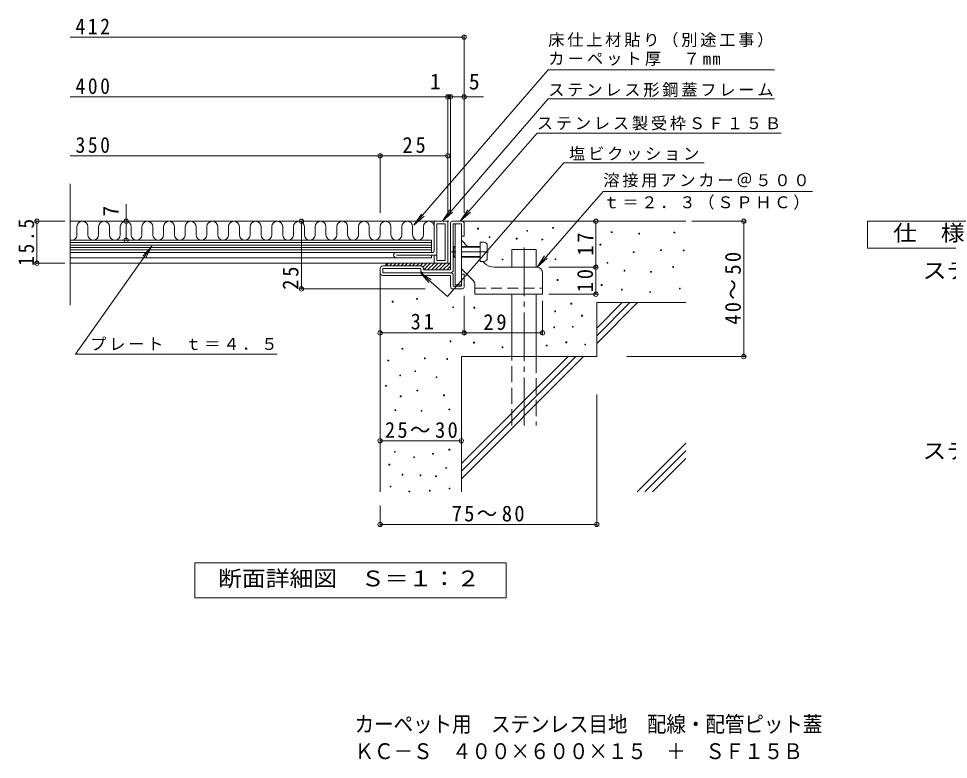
# Model space of a CAD drawing. Units: millimetres, scale not verified. Extents: x -304 to 345, y -274 to 231.
# Drawn here: x -276.9 to 66.6, y -274 to -0.2 of the extents above; entities that cross this region are included whole.
import ezdxf
from ezdxf.enums import TextEntityAlignment as Align

# ---------------------------------------------------------------- set-up
doc = ezdxf.new("R2010")
doc.units = ezdxf.units.MM
doc.header["$LTSCALE"] = 2
doc.header["$PDMODE"] = 32
doc.header["$PDSIZE"] = 1.6
for name, pattern in [('CHAIN1', [8, 5, -1, 1, -1]), ('CHAIN2', [12, 9, -1, 1, -1]), ('DASHED2', [3, 2, -1]), ('DASHED3', [4, 3, -1])]:
    doc.linetypes.add(name, pattern=pattern)
for name, color, linetype, lineweight in [('D-0', 7, 'Continuous', 9), ('D-1', 2, 'Continuous', 9), ('D-2', 3, 'Continuous', 9), ('D-3', 3, 'Continuous', 9), ('D-4', 7, 'Continuous', 9), ('D-5', 7, 'Continuous', 9), ('D-6', 6, 'Continuous', 9), ('D-9', 4, 'Continuous', 9), ('D-A', 2, 'Continuous', 9)]:
    doc.layers.add(name, color=color, linetype=linetype, lineweight=lineweight)
doc.layers.add('F-5', color=2, linetype='Continuous')
doc.styles.add('ＭＳ ゴシック', font='')
doc.styles.get('ＭＳ ゴシック').set_extended_font_data('MS Gothic')

msp = doc.modelspace()

# ---------------------------------------------------------------- linework, layer by layer
at = {"layer": 'D-0'}
for points in [[(-107.337, -78.016), (-107.337, -77.716), (-107.037, -77.716), (-107.037, -78.016)], [(-89.162, -78.8), (-89.162, -78.5), (-88.862, -78.5), (-88.862, -78.8)], [(-79.65, -77.721), (-79.65, -77.421), (-79.351, -77.421), (-79.351, -77.721)], [(-57.994, -79.299), (-57.994, -78.999), (-57.694, -78.999), (-57.694, -79.299)], [(-103.088, -81.175), (-103.088, -80.875), (-102.788, -80.875), (-102.788, -81.175)], [(-93.051, -81.701), (-93.051, -81.401), (-92.751, -81.401), (-92.751, -81.701)], [(-83.573, -82.036), (-83.573, -81.736), (-83.273, -81.736), (-83.273, -82.036)], [(-47.842, -79.841), (-47.842, -79.541), (-47.542, -79.541), (-47.542, -79.841)], [(-34.849, -79.435), (-34.849, -79.135), (-34.549, -79.135), (-34.549, -79.435)], [(-62.164, -83.905), (-62.164, -83.605), (-61.864, -83.605), (-61.864, -83.905)], [(-39.722, -85.932), (-39.722, -85.632), (-39.421, -85.632), (-39.421, -85.932)], [(-31.364, -86.084), (-31.364, -85.783), (-31.064, -85.783), (-31.064, -86.084)], [(-98.315, -89.392), (-98.315, -89.091), (-98.015, -89.091), (-98.015, -89.392)], [(-78.702, -89.261), (-78.702, -88.961), (-78.402, -88.961), (-78.402, -89.261)], [(-49.835, -86.718), (-49.835, -86.418), (-49.535, -86.418), (-49.535, -86.718)], [(-59.528, -90.597), (-59.528, -90.297), (-59.228, -90.297), (-59.228, -90.597)], [(-35.255, -92.158), (-35.255, -91.858), (-34.955, -91.858), (-34.955, -92.158)], [(-53.256, -93.511), (-53.256, -93.211), (-52.956, -93.211), (-52.956, -93.511)], [(-43.461, -93.981), (-43.461, -93.681), (-43.161, -93.681), (-43.161, -93.981)], [(-77.917, -96.975), (-77.917, -96.675), (-77.617, -96.675), (-77.617, -96.975)], [(-61.673, -98.841), (-61.673, -98.541), (-61.373, -98.541), (-61.373, -98.841)], [(-54.204, -100.549), (-54.204, -100.249), (-53.904, -100.249), (-53.904, -100.549)], [(-43.763, -101.494), (-43.763, -101.194), (-43.463, -101.194), (-43.463, -101.494)], [(-32.819, -100.143), (-32.819, -99.843), (-32.519, -99.843), (-32.519, -100.143)], [(-138.861, -105.001), (-138.861, -104.701), (-138.561, -104.701), (-138.561, -105.001)], [(-129.873, -103.896), (-129.873, -103.596), (-129.573, -103.596), (-129.573, -103.896)], [(-72.855, -105.703), (-72.855, -105.403), (-72.555, -105.403), (-72.555, -105.703)], [(-116.53, -106.973), (-116.53, -106.673), (-116.23, -106.673), (-116.23, -106.973)], [(-108.707, -107.188), (-108.707, -106.888), (-108.407, -106.888), (-108.407, -107.188)], [(-78.834, -108.555), (-78.834, -108.255), (-78.534, -108.255), (-78.534, -108.555)], [(-68.961, -110.135), (-68.961, -109.835), (-68.661, -109.835), (-68.661, -110.135)], [(-79.229, -114.479), (-79.229, -114.179), (-78.929, -114.179), (-78.929, -114.479)], [(-72.337, -114.251), (-72.337, -113.951), (-72.037, -113.951), (-72.037, -114.251)], [(-117.536, -119.613), (-117.536, -119.313), (-117.236, -119.313), (-117.236, -119.613)], [(-108.821, -120.133), (-108.821, -119.832), (-108.521, -119.832), (-108.521, -120.133)], [(-74.712, -119.991), (-74.712, -119.691), (-74.412, -119.691), (-74.412, -119.991)], [(-135.307, -122.377), (-135.307, -122.077), (-135.007, -122.077), (-135.007, -122.377)], [(-98.314, -121.858), (-98.314, -121.557), (-98.014, -121.557), (-98.014, -121.858)], [(-81.993, -121.192), (-81.993, -120.892), (-81.693, -120.892), (-81.693, -121.192)], [(-67.776, -120.797), (-67.776, -120.497), (-67.476, -120.497), (-67.476, -120.797)], [(-140.47, -126.721), (-140.47, -126.421), (-140.17, -126.421), (-140.17, -126.721)], [(-127.014, -125.931), (-127.014, -125.631), (-126.714, -125.631), (-126.714, -125.931)], [(-118.721, -126.162), (-118.721, -125.862), (-118.421, -125.862), (-118.421, -126.162)], [(-130.568, -130.67), (-130.568, -130.37), (-130.268, -130.37), (-130.268, -130.67)], [(-136.097, -132.25), (-136.097, -131.95), (-135.797, -131.95), (-135.797, -132.25)], [(-122.67, -132.876), (-122.67, -132.576), (-122.37, -132.576), (-122.37, -132.876)], [(-141.337, -136.049), (-141.337, -135.749), (-141.037, -135.749), (-141.037, -136.049)], [(-135.9, -139.951), (-135.9, -139.651), (-135.599, -139.651), (-135.599, -139.951)], [(-129.778, -137.779), (-129.778, -137.479), (-129.478, -137.479), (-129.478, -137.779)], [(-119.905, -139.589), (-119.905, -139.289), (-119.605, -139.289), (-119.605, -139.589)], [(-137.874, -145.085), (-137.874, -144.785), (-137.574, -144.785), (-137.574, -145.085)], [(-128.199, -145.282), (-128.199, -144.982), (-127.899, -144.982), (-127.899, -145.282)], [(-117.953, -144.796), (-117.953, -144.496), (-117.653, -144.496), (-117.653, -144.796)], [(-138.072, -160.452), (-138.072, -160.152), (-137.772, -160.152), (-137.772, -160.452)], [(-123.994, -161.194), (-123.994, -160.894), (-123.694, -160.894), (-123.694, -161.194)], [(-117.931, -159.662), (-117.931, -159.362), (-117.631, -159.362), (-117.631, -159.662)], [(-130.963, -162.426), (-130.963, -162.126), (-130.663, -162.126), (-130.663, -162.426)], [(-140.093, -165.191), (-140.093, -164.89), (-139.794, -164.89), (-139.794, -165.191)], [(-119.115, -166.375), (-119.115, -166.075), (-118.815, -166.075), (-118.815, -166.375)], [(-135.283, -168.906), (-135.283, -168.606), (-134.984, -168.606), (-134.984, -168.906)], [(-128.594, -169.14), (-128.594, -168.84), (-128.294, -168.84), (-128.294, -169.14)], [(-122.899, -169.465), (-122.899, -169.165), (-122.599, -169.165), (-122.599, -169.465)], [(-139.651, -173.25), (-139.651, -172.95), (-139.351, -172.95), (-139.351, -173.25)], [(-132.705, -175.109), (-132.705, -174.809), (-132.405, -174.809), (-132.405, -175.109)], [(-125.178, -174.808), (-125.178, -174.508), (-124.878, -174.508), (-124.878, -174.808)], [(-117.86, -174.018), (-117.86, -173.718), (-117.56, -173.718), (-117.56, -174.018)]]:
    msp.add_lwpolyline(points, close=True, dxfattribs=at)
at = {"layer": 'D-1'}
for p, q in [((-116.763, -75.11), (-112.963, -75.11)), ((-117.363, -93.109), (-117.363, -75.71)), ((-116.363, -93.11), (-116.363, -76.11)), ((-116.363, -76.11), (-113.363, -76.11)), ((-112.363, -75.71), (-112.363, -80.61)), ((-143.363, -94.11), (-143.363, -92.61)), ((-128.363, -91.61), (-142.363, -91.61)), ((-142.363, -94.11), (-142.363, -92.61)), ((-128.363, -92.61), (-142.363, -92.61)), ((-128.363, -93.11), (-128.363, -92.61)), ((-127.363, -92.61), (-127.363, -93.109)), ((-117.363, -94.11), (-142.363, -94.11)), ((-142.363, -95.11), (-117.363, -95.11)), ((-117.363, -93.109), (-127.363, -93.109)), ((-117.363, -99.11), (-117.363, -95.11)), ((-116.363, -95.11), (-116.363, -99.11)), ((-112.363, -94.61), (-113.363, -94.61)), ((-113.363, -99.11), (-113.363, -94.61)), ((-112.363, -99.509), (-112.363, -94.61)), ((-116.363, -99.11), (-113.363, -99.11)), ((-116.363, -100.11), (-112.963, -100.11))]:
    msp.add_line(p, q, dxfattribs=at)
msp.add_lwpolyline([(-112.363, -80.61), (-113.363, -80.61), (-113.363, -76.11)], dxfattribs=at)
for centre, radius, start, end in [((-116.763, -75.71), 0.6, 90, 180), ((-112.963, -75.71), 0.6, 0, 90), ((-142.363, -92.61), 1, 90, 180), ((-128.363, -92.61), 1, 0, 90), ((-142.363, -94.11), 1, 180, 270), ((-127.363, -93.11), 1, 180, 270), ((-117.363, -93.11), 1, 270, 0), ((-117.363, -95.11), 1, 0, 90), ((-116.363, -99.11), 1, 180, 270), ((-112.963, -99.509), 0.6, 270, 0)]:
    msp.add_arc(centre, radius, start, end, dxfattribs=at)
at = {"layer": 'D-2'}
for p, q in [((-257.896, -106.086), (-257.896, -61.297)), ((-122.863, -75.109), (-118.863, -75.109)), ((-119.363, -76.109), (-122.363, -76.109)), ((-122.363, -87.11), (-122.363, -76.109)), ((-119.363, -89.61), (-119.363, -76.109)), ((-118.363, -90.11), (-118.363, -75.609)), ((-124.363, -88.61), (-257.896, -88.61)), ((-123.863, -86.609), (-137.363, -86.609)), ((-122.363, -87.609), (-137.363, -87.609)), ((-124.363, -87.609), (-124.363, -88.61)), ((-123.363, -90.11), (-123.363, -87.609)), ((-122.363, -87.609), (-122.363, -89.61)), ((-118.863, -90.61), (-257.896, -90.61)), ((-122.363, -89.61), (-119.363, -89.61))]:
    msp.add_line(p, q, dxfattribs=at)
at = {"layer": 'D-2', "color": 4}
for p, q in [((-124.363, -82.109), (-257.896, -82.109)), ((-124.363, -86.609), (-124.363, -82.109)), ((-124.363, -83.009), (-257.896, -83.009)), ((-124.363, -83.909), (-257.896, -83.909)), ((-124.363, -84.809), (-257.896, -84.809)), ((-124.363, -85.709), (-257.896, -85.709)), ((-124.363, -86.609), (-257.896, -86.609))]:
    msp.add_line(p, q, dxfattribs=at)
at = {"layer": 'D-2'}
msp.add_lwpolyline([(-123.363, -86.11), (-123.363, -75.109), (-257.896, -75.109)], dxfattribs=at)
for centre, radius, start, end in [((-122.863, -75.609), 0.5, 90, 180), ((-118.863, -75.609), 0.5, 0, 90), ((-137.363, -87.609), 1, 90, 270), ((-123.863, -86.11), 0.5, 270, 0), ((-122.863, -87.11), 0.5, 270, 0), ((-122.863, -90.11), 0.5, 180, 270), ((-118.863, -90.11), 0.5, 270, 0)]:
    msp.add_arc(centre, radius, start, end, dxfattribs=at)
at = {"layer": 'D-3'}
for p, q in [((-115.663, -76.11), (-115.663, -98.61)), ((-115.663, -76.11), (-113.363, -76.11)), ((-113.363, -76.11), (-113.363, -98.61)), ((-111.063, -84.409), (-113.363, -82.109)), ((-108.949, -97.059), (-113.363, -92.645)), ((-104.827, -90.645), (-105.463, -90.01)), ((-85.363, -92.11), (-101.292, -92.11)), ((-83.363, -94.109), (-83.363, -102.109)), ((-115.663, -98.61), (-113.363, -98.61)), ((-108.363, -98.473), (-108.363, -102.109)), ((-108.363, -102.109), (-83.363, -102.109))]:
    msp.add_line(p, q, dxfattribs=at)
at = {"layer": 'D-3', "linetype": 'CHAIN1'}
msp.add_line((-103.375, -86.409), (-117.109, -86.409), dxfattribs=at)
at = {"layer": 'D-3', "linetype": 'DASHED2'}
msp.add_line((-108.363, -99.809), (-83.363, -99.809), dxfattribs=at)
at = {"layer": 'D-3'}
for centre, radius, start, end in [((-101.292, -87.109), 5, 225, 270), ((-85.363, -94.109), 2, 0, 90), ((-110.363, -98.473), 2, 0, 45.00024)]:
    msp.add_arc(centre, radius, start, end, dxfattribs=at)
at = {"layer": 'D-4'}
for p, q in [((-112.363, -72.018), (-112.363, -6.436)), ((-257.896, -7.036), (-112.363, -7.036)), ((-257.896, -29.175), (-105.146, -29.175)), ((-118.363, -72.018), (-118.363, -28.575)), ((-117.363, -72.018), (-117.363, -28.575)), ((-257.896, -50.926), (-143.363, -50.926)), ((-143.363, -72.018), (-143.363, -50.326)), ((-143.363, -50.926), (-118.363, -50.926)), ((-237.185, -82.109), (-237.185, -68.775)), ((-259.838, -75.11), (-270.736, -75.11)), ((-270.136, -90.61), (-270.136, -75.11)), ((-117.992, -75.11), (-173.059, -75.11)), ((-172.459, -100.11), (-172.459, -75.11)), ((-63.648, -92.11), (-63.648, -75.11)), ((-28.157, -75.11), (-8.426, -75.11)), ((-9.026, -125.11), (-9.026, -75.11)), ((-259.838, -90.61), (-270.736, -90.61)), ((-80.997, -92.11), (-63.048, -92.11)), ((-63.648, -102.11), (-63.648, -92.11)), ((-126.734, -100.11), (-173.059, -100.11)), ((-112.363, -102.703), (-112.363, -116.972)), ((-80.997, -102.11), (-63.048, -102.11)), ((-83.363, -104.475), (-83.363, -116.972)), ((-112.363, -116.371), (-143.363, -116.371)), ((-112.363, -116.371), (-83.363, -116.371)), ((-52.207, -125.11), (-8.426, -125.11)), ((-63.363, -139.084), (-63.363, -187.726)), ((-143.363, -156.233), (-113.363, -156.233)), ((-143.363, -180.11), (-143.363, -187.726)), ((-143.363, -187.126), (-63.363, -187.126))]:
    msp.add_line(p, q, dxfattribs=at)
for p in [(-112.363, -7.036), (-118.363, -29.175), (-117.363, -29.175), (-112.363, -29.175), (-143.363, -50.926), (-118.363, -50.926), (-270.136, -75.11), (-237.185, -75.109), (-172.459, -75.11), (-63.648, -75.11), (-9.026, -75.11), (-237.185, -82.109), (-270.136, -90.61), (-63.648, -92.11), (-172.459, -100.11), (-63.648, -102.11), (-143.363, -116.371), (-112.363, -116.371), (-83.363, -116.371), (-9.026, -125.11), (-143.363, -156.233), (-113.363, -156.233), (-143.363, -187.126), (-63.363, -187.126)]:
    msp.add_point(p, dxfattribs=at)
at = {"layer": 'D-5'}
for p, q in [((-81.259, -19.164), (-130.863, -76.612)), ((-81.259, -19.164), (2.318, -19.164)), ((-81.259, -29.86), (-120.33, -75.11)), ((-81.259, -29.86), (2.318, -29.86)), ((-85.393, -42.527), (-113.751, -75.11)), ((-85.393, -42.527), (4.765, -42.527)), ((-75.494, -53.5), (-118.459, -102.865)), ((-75.494, -53.5), (-23.617, -53.5)), ((-120.33, -75.11), (-117.584, -70.931)), ((-120.33, -75.11), (-116.596, -71.784)), ((-113.751, -75.11), (-110.989, -70.942)), ((-113.751, -75.11), (-110.005, -71.799)), ((-130.863, -76.612), (-128.117, -72.433)), ((-130.863, -76.612), (-127.129, -73.286)), ((-255.87, -124.257), (-227.672, -84.304)), ((-227.672, -84.304), (-231.064, -87.978)), ((-227.672, -84.304), (-229.997, -88.73)), ((-85.363, -92.11), (-82.601, -87.942)), ((-85.363, -92.11), (-81.616, -88.799)), ((-128.624, -94.018), (-124.457, -96.78)), ((-128.624, -94.018), (-125.314, -97.764)), ((-118.459, -102.865), (-128.624, -94.018)), ((-255.87, -124.257), (-181.387, -124.257))]:
    msp.add_line(p, q, dxfattribs=at)
at = {"layer": 'D-5', "color": 2}
for p, q in [((36.661, -75.11), (81.661, -75.11)), ((36.661, -85.11), (36.661, -75.11)), ((81.661, -85.11), (36.661, -85.11))]:
    msp.add_line(p, q, dxfattribs=at)
at = {"layer": 'D-5'}
msp.add_lwpolyline([(-85.363, -92.11), (-61.014, -64.133), (16.327, -64.133)], dxfattribs=at)
at = {"layer": 'D-5', "color": 2}
msp.add_lwpolyline([(-211.762, -214.298), (-211.762, -201.298), (-96.762, -201.298), (-96.762, -214.298)], close=True, dxfattribs=at)
at = {"layer": 'D-6'}
for p, q in [((-112.963, -75.11), (-30.363, -75.11)), ((-94.662, -85.61), (-85.662, -85.61)), ((-94.662, -92.109), (-94.662, -85.61)), ((-85.662, -92.109), (-85.662, -85.61)), ((-143.363, -94.11), (-143.363, -175.109)), ((-94.662, -125.11), (-94.662, -102.109)), ((-85.662, -125.11), (-85.662, -102.109)), ((-63.363, -105.11), (-30.363, -105.11)), ((-63.363, -105.11), (-63.363, -125.11)), ((-63.363, -114.578), (-53.895, -105.11)), ((-63.363, -117.406), (-51.067, -105.11)), ((-63.363, -120.234), (-48.238, -105.11)), ((-113.363, -125.11), (-113.363, -175.109)), ((-113.363, -125.11), (-63.363, -125.11)), ((-113.363, -164.577), (-73.895, -125.11)), ((-113.363, -167.405), (-71.067, -125.11)), ((-113.363, -170.233), (-68.239, -125.11)), ((-48.356, -175.109), (-30.363, -157.116)), ((-45.528, -175.109), (-30.363, -159.944)), ((-42.7, -175.109), (-30.363, -162.772))]:
    msp.add_line(p, q, dxfattribs=at)
at = {"layer": 'D-6', "linetype": 'CHAIN2'}
msp.add_line((-90.162, -84.794), (-90.162, -150.609), dxfattribs=at)
at = {"layer": 'D-6', "linetype": 'DASHED3'}
for p, q in [((-94.662, -150.609), (-94.662, -125.11)), ((-85.662, -125.11), (-85.662, -150.609))]:
    msp.add_line(p, q, dxfattribs=at)
at = {"layer": 'D-9'}
for p, q in [((-140.286, -90.61), (-141.286, -91.61)), ((-140.363, -90.61), (-117.363, -90.61)), ((-138.872, -90.61), (-139.872, -91.61)), ((-137.458, -90.61), (-138.458, -91.61)), ((-136.044, -90.61), (-137.044, -91.61)), ((-134.63, -90.61), (-135.629, -91.61)), ((-133.215, -90.61), (-134.215, -91.61)), ((-131.801, -90.61), (-132.801, -91.61)), ((-130.387, -90.61), (-131.387, -91.61)), ((-128.973, -90.61), (-129.973, -91.61)), ((-127.558, -90.61), (-128.558, -91.61)), ((-126.144, -90.61), (-127.555, -92.02)), ((-124.73, -90.61), (-127.23, -93.109)), ((-123.316, -90.61), (-125.816, -93.109)), ((-121.902, -90.61), (-124.401, -93.109)), ((-120.487, -90.61), (-122.987, -93.109)), ((-119.073, -90.61), (-121.573, -93.109)), ((-117.659, -90.61), (-120.159, -93.109)), ((-117.363, -91.728), (-118.745, -93.109))]:
    msp.add_line(p, q, dxfattribs=at)
msp.add_arc((-140.363, -91.61), 1, 90, 180, dxfattribs=at)
at = {"layer": 'D-A'}
for p, q in [((-255.363, -77.109), (-255.363, -80.109)), ((-251.363, -77.109), (-251.363, -80.109)), ((-247.363, -77.109), (-247.363, -80.109)), ((-243.363, -77.109), (-243.363, -80.109)), ((-239.363, -77.109), (-239.363, -80.109)), ((-235.363, -77.109), (-235.363, -80.109)), ((-231.363, -77.109), (-231.363, -80.109)), ((-227.363, -77.109), (-227.363, -80.109)), ((-223.363, -77.109), (-223.363, -80.109)), ((-219.363, -77.109), (-219.363, -80.109)), ((-215.363, -77.109), (-215.363, -80.109)), ((-211.363, -77.109), (-211.363, -80.109)), ((-207.363, -77.109), (-207.363, -80.109)), ((-203.363, -77.109), (-203.363, -80.109)), ((-199.363, -77.109), (-199.363, -80.109)), ((-195.363, -77.109), (-195.363, -80.109)), ((-191.363, -77.109), (-191.363, -80.109)), ((-187.363, -77.109), (-187.363, -80.109)), ((-183.363, -77.109), (-183.363, -80.109)), ((-179.363, -77.109), (-179.363, -80.109)), ((-175.363, -77.109), (-175.363, -80.109)), ((-171.363, -77.109), (-171.363, -80.109)), ((-167.363, -77.109), (-167.363, -80.109)), ((-163.363, -77.109), (-163.363, -80.109)), ((-159.363, -77.109), (-159.363, -80.109)), ((-155.363, -77.109), (-155.363, -80.109)), ((-151.363, -77.109), (-151.363, -80.109)), ((-147.363, -77.109), (-147.363, -80.109)), ((-143.363, -77.109), (-143.363, -80.109)), ((-139.363, -77.109), (-139.363, -80.109)), ((-135.363, -77.109), (-135.363, -80.109)), ((-131.363, -77.109), (-131.363, -80.109)), ((-127.363, -77.109), (-127.363, -80.109))]:
    msp.add_line(p, q, dxfattribs=at)
at = {"layer": 'D-A', "color": 7}
for p, q in [((-115.663, -84.659), (-116.363, -84.659)), ((-115.663, -84.409), (-116.113, -84.409)), ((-106.363, -84.409), (-113.363, -84.409)), ((-106.363, -84.659), (-113.363, -84.659)), ((-103.763, -88.71), (-103.763, -84.109)), ((-116.113, -88.409), (-116.363, -88.159)), ((-115.663, -88.159), (-116.363, -88.159)), ((-115.663, -88.409), (-116.113, -88.409)), ((-106.363, -88.159), (-113.363, -88.159)), ((-106.363, -88.409), (-113.363, -88.409)), ((-105.063, -90.01), (-106.363, -90.01))]:
    msp.add_line(p, q, dxfattribs=at)
for points in [[(-116.113, -88.409), (-116.113, -84.409), (-116.363, -84.659)], [(-105.063, -82.809), (-106.363, -82.809), (-106.363, -90.01)]]:
    msp.add_lwpolyline(points, dxfattribs=at)
at = {"layer": 'D-A'}
for centre, start, end in [((-253.363, -77.109), 0, 180), ((-245.363, -77.109), 0, 180), ((-237.363, -77.109), 0, 180), ((-229.363, -77.109), 0, 180), ((-221.363, -77.109), 0, 180), ((-213.363, -77.109), 0, 180), ((-205.363, -77.109), 0, 180), ((-197.363, -77.109), 0, 180), ((-189.363, -77.109), 0, 180), ((-181.363, -77.109), 0, 180), ((-173.363, -77.109), 0, 180), ((-165.363, -77.109), 0, 180), ((-157.363, -77.109), 0, 180), ((-149.363, -77.109), 0, 180), ((-141.363, -77.109), 0, 180), ((-133.363, -77.109), 0, 180), ((-125.363, -77.109), 0, 180), ((-257.363, -80.109), 254.54182, 0), ((-249.363, -80.109), 180, 0), ((-241.363, -80.109), 180, 0), ((-233.363, -80.109), 180, 0), ((-225.363, -80.109), 180, 0), ((-217.363, -80.109), 180, 0), ((-209.363, -80.109), 180, 0), ((-201.363, -80.109), 180, 0), ((-193.363, -80.109), 180, 0), ((-185.363, -80.109), 180, 0), ((-177.363, -80.109), 180, 0), ((-169.363, -80.109), 180, 0), ((-161.363, -80.109), 180, 0), ((-153.363, -80.109), 180, 0), ((-145.363, -80.109), 180, 0), ((-137.363, -80.109), 180, 0), ((-129.363, -80.109), 180, 0)]:
    msp.add_arc(centre, 2, start, end, dxfattribs=at)
at = {"layer": 'D-A', "color": 7}
for centre, start, end in [((-105.063, -84.109), 0, 90), ((-105.063, -88.71), 270, 0)]:
    msp.add_arc(centre, 1.3, start, end, dxfattribs=at)

# ---------------------------------------------------------------- texts
at = {"layer": 'D-4', "color": 2, "style": 'ＭＳ ゴシック'}
for s, p in [('1', (-124.952, -28.175)), ('5', (-110.58, -28.175))]:
    msp.add_text(s, height=5.865, dxfattribs=at).set_placement(p, align=Align.BOTTOM_LEFT)
msp.add_text('7', height=5.865, rotation=90, dxfattribs=at).set_placement((-238.185, -73.364), align=Align.BOTTOM_LEFT)
at = {"layer": 'D-4', "color": 2, "char_height": 5.865, "attachment_point": 7, "style": 'ＭＳ ゴシック'}
for s, insert in [('\\T1.27;\\W0.9;412', (-255.896, -6.026)), ('\\T1.27;\\W0.9;400', (-255.896, -28.166)), ('\\T1.27;\\W0.9;350', (-255.896, -49.926)), ('\\T1.27;\\W0.95;25', (-135.113, -49.926)), ('\\T1.27;\\W0.95;31', (-132.113, -115.171)), ('\\T1.22;\\W0.95;25～30', (-141.613, -155.233)), ('\\T1.22;\\W0.95;75～80', (-116.936, -186.126))]:
    msp.add_mtext(s, dxfattribs=dict(at, insert=insert))
for s, insert, rotation in [('\\T1.28;\\W0.9;15.5', (-271.136, -91.61), 90), ('\\T1.27;\\W0.95;17', (-64.648, -87.86), 90), ('\\T1.22;\\W0.95;40～50', (-10.026, -113.36), 90), ('\\T1.27;\\W0.95;25', (-173.459, -100.444), 90), ('\\T1.27;\\W0.95;10', (-64.648, -101.36), 90), ('\\T1.27;\\W0.95;29', (-105.246, -115.372), 0.001)]:
    msp.add_mtext(s, dxfattribs=dict(at, insert=insert, rotation=rotation))
at = {"layer": 'D-5', "color": 2, "style": 'ＭＳ ゴシック', "width": 1.1}
for s, p in [('仕\u3000様', (46.161, -84.11)), ('ステンレス目地付カーペット用化粧蓋\u3000ＫＣ－Ｓ\u3000４００×６００×１５', (57.079, -98.004)), ('ステンレス製受枠\u3000ＳＦ１５Ｂ', (56.99, -164.646)), ('断面詳細図\u3000Ｓ＝１：２', (-203.261, -211.798))]:
    msp.add_text(s, height=5.865, dxfattribs=at).set_placement(p, align=Align.BOTTOM_LEFT)
at = {"layer": 'D-5', "char_height": 4.399, "attachment_point": 7, "style": 'ＭＳ ゴシック'}
for s, insert in [('\\T1.17;床仕上材貼り（別途工事）', (-81.259, -10.849)), ('\\T1.19;カーペット厚\u3000７mm', (-81.259, -17.691)), ('\\T1.17;ステンレス形鋼蓋フレーム', (-81.259, -29.247)), ('\\T1.17;ステンレス製受枠ＳＦ１５Ｂ', (-85.465, -41.576)), ('\\T1.17;塩ビクッション', (-73.567, -52.795)), ('\\T1.17;溶接用アンカー＠５００', (-60.925, -62.641)), ('\\T1.17;ｔ＝２．３（ＳＰＨＣ）', (-60.925, -70.885)), ('\\T1.17;プレート\u3000ｔ＝４．５', (-250.471, -122.881))]:
    msp.add_mtext(s, dxfattribs=dict(at, insert=insert))
at = {"layer": 'F-5', "style": 'ＭＳ ゴシック', "width": 0.9}
for s, p in [('カーペット用\u3000ステンレス目地\u3000配線・配管ピット蓋', (-152.789, -265.622)), ('ＫＣ－Ｓ\u3000４００×６００×１５\u3000＋\u3000ＳＦ１５Ｂ', (-152.789, -275.622))]:
    msp.add_text(s, height=5.865, dxfattribs=at).set_placement(p, align=Align.BOTTOM_LEFT)

doc.saveas('drawing.dxf')
